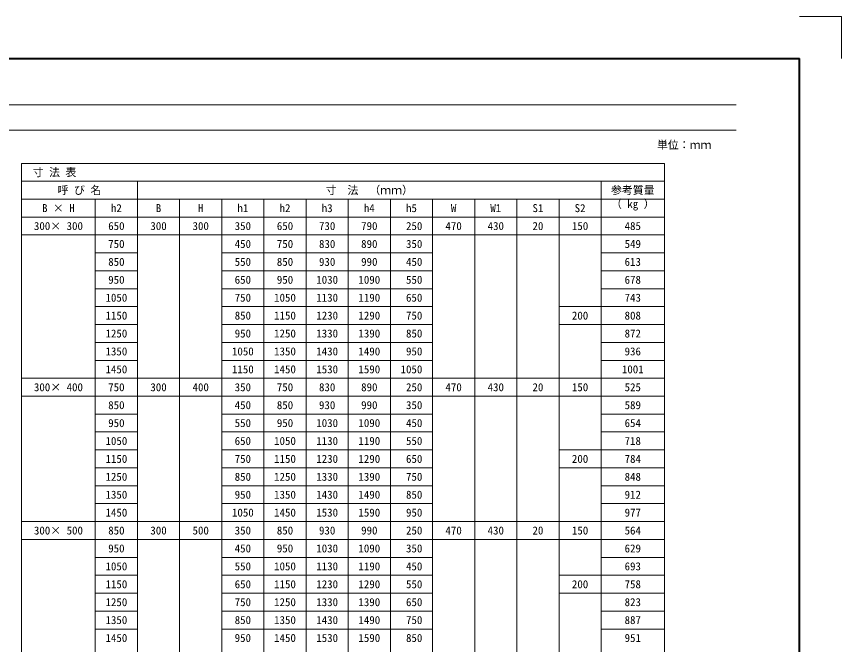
# Model space of a CAD drawing. Units: millimetres at full size; details may follow other scales. Extents: x 77586 to 117720, y -503 to 5664.
# Drawn here: x 105219 to 109133, y 2456 to 5437 of the extents above; entities that cross this region are included whole.
import ezdxf
from ezdxf.enums import TextEntityAlignment as Align

# ---------------------------------------------------------------- set-up
doc = ezdxf.new("R2010")
doc.units = ezdxf.units.MM
doc.header["$LTSCALE"] = 40
for name, color, linetype, lineweight in [('Defpoints_3', 8, 'Continuous', 0), ('図枠', 7, 'Continuous', 5), ('寸法・材料表', 7, 'Continuous', 13)]:
    doc.layers.add(name, color=color, linetype=linetype, lineweight=lineweight)
doc.styles.add('ＭＳ ゴシック', font='')
doc.styles.get('ＭＳ ゴシック').set_extended_font_data('MS Gothic')

msp = doc.modelspace()

# ---------------------------------------------------------------- linework, layer by layer
at = {"layer": 'Defpoints_3', "color": 7, "lineweight": 13}
for p in [(108933.2, 5436.79), (109133.2, 5236.79)]:
    msp.add_line(p, (109133.2, 5436.79), dxfattribs=at)
at = {"layer": 'Defpoints_3'}
for p, q in [((105242.87, 4739.86), (108292.87, 4739.86)), ((105242.87, 4739.86), (105242.87, 4654.86)), ((108292.87, 4739.86), (108292.87, 4654.86)), ((107992.87, 4569.86), (108292.87, 4569.86)), ((105242.87, 4399.86), (105592.87, 4399.86)), ((105792.87, 4399.86), (106192.87, 4399.86)), ((107192.87, 4399.86), (107992.87, 4399.86)), ((107792.87, 3974.86), (107992.87, 3974.86)), ((105242.87, 3634.86), (105592.87, 3634.86)), ((105792.87, 3634.86), (106192.87, 3634.86)), ((107192.87, 3634.86), (107992.87, 3634.86)), ((107792.87, 3294.86), (107992.87, 3294.86)), ((105242.87, 2954.86), (105592.87, 2954.86)), ((105792.87, 2954.86), (106192.87, 2954.86)), ((107192.87, 2954.86), (107992.87, 2954.86)), ((107792.87, 2699.86), (107992.87, 2699.86))]:
    msp.add_line(p, q, dxfattribs=at)
at = {"layer": '図枠', "lineweight": 40}
for p in [(101133.2, 5236.79), (108933.2, -303.21)]:
    msp.add_line(p, (108933.2, 5236.79), dxfattribs=at)
at = {"layer": '図枠', "lineweight": 13}
for p, q in [((101433.2, 5016.79), (108633.2, 5016.79)), ((101433.2, 4896.79), (108633.2, 4896.79))]:
    msp.add_line(p, q, dxfattribs=at)
at = {"layer": '寸法・材料表'}
for p, q in [((105242.87, 4654.86), (108292.87, 4654.86)), ((105242.87, 4654.86), (105242.87, 489.86)), ((105792.87, 4654.86), (105792.87, 489.86)), ((107992.87, 4654.86), (107992.87, 489.86)), ((108292.87, 4654.86), (108292.87, 489.86)), ((105242.87, 4569.86), (107992.87, 4569.86)), ((105592.87, 4569.86), (105592.87, 489.86)), ((105992.87, 4569.86), (105992.87, 489.86)), ((106192.87, 4569.86), (106192.87, 489.86)), ((106392.87, 4569.86), (106392.87, 489.86)), ((106592.87, 4569.86), (106592.87, 489.86)), ((106792.87, 4569.86), (106792.87, 489.86)), ((106992.87, 4569.86), (106992.87, 489.86)), ((107192.87, 4569.86), (107192.87, 489.86)), ((107392.87, 4569.86), (107392.87, 489.86)), ((107592.87, 4569.86), (107592.87, 489.86)), ((107792.87, 4569.86), (107792.87, 489.86)), ((105242.87, 4484.86), (108292.87, 4484.86)), ((105592.87, 4399.86), (105792.87, 4399.86)), ((106192.87, 4399.86), (107192.87, 4399.86)), ((107992.87, 4399.86), (108292.87, 4399.86)), ((105592.87, 4314.86), (105792.87, 4314.86)), ((106192.87, 4314.86), (107192.87, 4314.86)), ((107992.87, 4314.86), (108292.87, 4314.86)), ((105592.87, 4229.86), (105792.87, 4229.86)), ((106192.87, 4229.86), (107192.87, 4229.86)), ((107992.87, 4229.86), (108292.87, 4229.86)), ((105592.87, 4144.86), (105792.87, 4144.86)), ((106192.87, 4144.86), (107192.87, 4144.86)), ((107992.87, 4144.86), (108292.87, 4144.86)), ((105592.87, 4059.86), (105792.87, 4059.86)), ((106192.87, 4059.86), (107192.87, 4059.86)), ((107792.87, 4059.86), (108292.87, 4059.86)), ((105592.87, 3974.86), (105792.87, 3974.86)), ((106192.87, 3974.86), (107192.87, 3974.86)), ((107992.87, 3974.86), (108292.87, 3974.86)), ((105592.87, 3889.86), (105792.87, 3889.86)), ((106192.87, 3889.86), (107192.87, 3889.86)), ((107992.87, 3889.86), (108292.87, 3889.86)), ((105592.87, 3804.86), (105792.87, 3804.86)), ((106192.87, 3804.86), (107192.87, 3804.86)), ((107992.87, 3804.86), (108292.87, 3804.86)), ((105242.87, 3719.86), (108292.87, 3719.86)), ((105592.87, 3634.86), (105792.87, 3634.86)), ((106192.87, 3634.86), (107192.87, 3634.86)), ((107992.87, 3634.86), (108292.87, 3634.86)), ((105592.87, 3549.86), (105792.87, 3549.86)), ((106192.87, 3549.86), (107192.87, 3549.86)), ((107992.87, 3549.86), (108292.87, 3549.86)), ((105592.87, 3464.86), (105792.87, 3464.86)), ((106192.87, 3464.86), (107192.87, 3464.86)), ((107992.87, 3464.86), (108292.87, 3464.86)), ((105592.87, 3379.86), (105792.87, 3379.86)), ((106192.87, 3379.86), (107192.87, 3379.86)), ((107792.87, 3379.86), (108292.87, 3379.86)), ((105592.87, 3294.86), (105792.87, 3294.86)), ((106192.87, 3294.86), (107192.87, 3294.86)), ((107992.87, 3294.86), (108292.87, 3294.86)), ((105592.87, 3209.86), (105792.87, 3209.86)), ((106192.87, 3209.86), (107192.87, 3209.86)), ((107992.87, 3209.86), (108292.87, 3209.86)), ((105592.87, 3124.86), (105792.87, 3124.86)), ((106192.87, 3124.86), (107192.87, 3124.86)), ((107992.87, 3124.86), (108292.87, 3124.86)), ((105242.87, 3039.86), (108292.87, 3039.86)), ((105592.87, 2954.86), (105792.87, 2954.86)), ((106192.87, 2954.86), (107192.87, 2954.86)), ((107992.87, 2954.86), (108292.87, 2954.86)), ((105592.87, 2869.86), (105792.87, 2869.86)), ((106192.87, 2869.86), (107192.87, 2869.86)), ((107992.87, 2869.86), (108292.87, 2869.86)), ((105592.87, 2784.86), (105792.87, 2784.86)), ((106192.87, 2784.86), (107192.87, 2784.86)), ((107792.87, 2784.86), (108292.87, 2784.86)), ((105592.87, 2699.86), (105792.87, 2699.86)), ((106192.87, 2699.86), (107192.87, 2699.86)), ((107992.87, 2699.86), (108292.87, 2699.86)), ((105592.87, 2614.86), (105792.87, 2614.86)), ((106192.87, 2614.86), (107192.87, 2614.86)), ((107992.87, 2614.86), (108292.87, 2614.86)), ((105592.87, 2529.86), (105792.87, 2529.86)), ((106192.87, 2529.86), (107192.87, 2529.86)), ((107992.87, 2529.86), (108292.87, 2529.86))]:
    msp.add_line(p, q, dxfattribs=at)

# ---------------------------------------------------------------- texts
at = {"layer": '図枠', "style": 'ＭＳ ゴシック'}
msp.add_text('単位：ｍｍ', height=37.98, dxfattribs=at).set_placement((108386.93, 4827.46), align=Align.MIDDLE_CENTER)
at = {"layer": '寸法・材料表', "style": 'ＭＳ ゴシック'}
msp.add_text('\u3000寸 法 表\u3000', height=37.98, dxfattribs=at).set_placement((105244.07, 4697.36), align=Align.MIDDLE_LEFT)
for s, p in [('呼 び 名', (105517.87, 4612.36)), ('寸\u3000法\u3000（ｍｍ）', (106892.87, 4612.36)), ('参考質量', (108142.87, 4612.36)), ('B × H', (105417.87, 4527.36)), ('h2', (105692.87, 4527.36)), ('B', (105892.87, 4527.36)), ('H', (106092.87, 4527.36)), ('h1', (106292.87, 4527.36)), ('h2', (106492.87, 4527.36)), ('h3', (106692.87, 4527.36)), ('h4', (106892.87, 4527.36)), ('h5', (107092.87, 4527.36)), ('W', (107292.87, 4527.36)), ('W1', (107492.87, 4527.36)), ('S1', (107692.87, 4527.36)), ('S2', (107892.87, 4527.36)), ('300× 300', (105417.87, 4442.36)), ('650', (105692.87, 4442.36)), ('300', (105892.87, 4442.36)), ('300', (106092.87, 4442.36)), ('350', (106292.87, 4442.36)), ('650', (106492.87, 4442.36)), ('730', (106692.87, 4442.36)), ('790', (106892.87, 4442.36)), (' 250', (107092.87, 4442.36)), ('470', (107292.87, 4442.36)), ('430', (107492.87, 4442.36)), ('20', (107692.87, 4442.36)), ('150', (107892.87, 4442.36)), ('485', (108142.87, 4442.36)), ('750', (105692.87, 4357.36)), ('450', (106292.87, 4357.36)), ('750', (106492.87, 4357.36)), ('830', (106692.87, 4357.36)), ('890', (106892.87, 4357.36)), (' 350', (107092.87, 4357.36)), ('549', (108142.87, 4357.36)), ('850', (105692.87, 4272.36)), ('550', (106292.87, 4272.36)), ('850', (106492.87, 4272.36)), ('930', (106692.87, 4272.36)), ('990', (106892.87, 4272.36)), (' 450', (107092.87, 4272.36)), ('613', (108142.87, 4272.36)), ('950', (105692.87, 4187.36)), ('650', (106292.87, 4187.36)), ('950', (106492.87, 4187.36)), ('1030', (106692.87, 4187.36)), ('1090', (106892.87, 4187.36)), (' 550', (107092.87, 4187.36)), ('678', (108142.87, 4187.36)), ('1050', (105692.87, 4102.36)), ('750', (106292.87, 4102.36)), ('1050', (106492.87, 4102.36)), ('1130', (106692.87, 4102.36)), ('1190', (106892.87, 4102.36)), (' 650', (107092.87, 4102.36)), ('743', (108142.87, 4102.36)), ('1150', (105692.87, 4017.36)), ('850', (106292.87, 4017.36)), ('1150', (106492.87, 4017.36)), ('1230', (106692.87, 4017.36)), ('1290', (106892.87, 4017.36)), (' 750', (107092.87, 4017.36)), ('200', (107892.87, 4017.36)), ('808', (108142.87, 4017.36)), ('1250', (105692.87, 3932.36)), ('950', (106292.87, 3932.36)), ('1250', (106492.87, 3932.36)), ('1330', (106692.87, 3932.36)), ('1390', (106892.87, 3932.36)), (' 850', (107092.87, 3932.36)), ('872', (108142.87, 3932.36)), ('1350', (105692.87, 3847.36)), ('1050', (106292.87, 3847.36)), ('1350', (106492.87, 3847.36)), ('1430', (106692.87, 3847.36)), ('1490', (106892.87, 3847.36)), (' 950', (107092.87, 3847.36)), ('936', (108142.87, 3847.36)), ('1450', (105692.87, 3762.36)), ('1150', (106292.87, 3762.36)), ('1450', (106492.87, 3762.36)), ('1530', (106692.87, 3762.36)), ('1590', (106892.87, 3762.36)), ('1050', (107092.87, 3762.36)), ('1001', (108142.87, 3762.36)), ('300× 400', (105417.87, 3677.36)), ('750', (105692.87, 3677.36)), ('300', (105892.87, 3677.36)), ('400', (106092.87, 3677.36)), ('350', (106292.87, 3677.36)), ('750', (106492.87, 3677.36)), ('830', (106692.87, 3677.36)), ('890', (106892.87, 3677.36)), (' 250', (107092.87, 3677.36)), ('470', (107292.87, 3677.36)), ('430', (107492.87, 3677.36)), ('20', (107692.87, 3677.36)), ('150', (107892.87, 3677.36)), ('525', (108142.87, 3677.36)), ('850', (105692.87, 3592.36)), ('450', (106292.87, 3592.36)), ('850', (106492.87, 3592.36)), ('930', (106692.87, 3592.36)), ('990', (106892.87, 3592.36)), (' 350', (107092.87, 3592.36)), ('589', (108142.87, 3592.36)), ('950', (105692.87, 3507.36)), ('550', (106292.87, 3507.36)), ('950', (106492.87, 3507.36)), ('1030', (106692.87, 3507.36)), ('1090', (106892.87, 3507.36)), (' 450', (107092.87, 3507.36)), ('654', (108142.87, 3507.36)), ('1050', (105692.87, 3422.36)), ('650', (106292.87, 3422.36)), ('1050', (106492.87, 3422.36)), ('1130', (106692.87, 3422.36)), ('1190', (106892.87, 3422.36)), (' 550', (107092.87, 3422.36)), ('718', (108142.87, 3422.36)), ('1150', (105692.87, 3337.36)), ('750', (106292.87, 3337.36)), ('1150', (106492.87, 3337.36)), ('1230', (106692.87, 3337.36)), ('1290', (106892.87, 3337.36)), (' 650', (107092.87, 3337.36)), ('200', (107892.87, 3337.36)), ('784', (108142.87, 3337.36)), ('1250', (105692.87, 3252.36)), ('850', (106292.87, 3252.36)), ('1250', (106492.87, 3252.36)), ('1330', (106692.87, 3252.36)), ('1390', (106892.87, 3252.36)), (' 750', (107092.87, 3252.36)), ('848', (108142.87, 3252.36)), ('1350', (105692.87, 3167.36)), ('950', (106292.87, 3167.36)), ('1350', (106492.87, 3167.36)), ('1430', (106692.87, 3167.36)), ('1490', (106892.87, 3167.36)), (' 850', (107092.87, 3167.36)), ('912', (108142.87, 3167.36)), ('1450', (105692.87, 3082.36)), ('1050', (106292.87, 3082.36)), ('1450', (106492.87, 3082.36)), ('1530', (106692.87, 3082.36)), ('1590', (106892.87, 3082.36)), (' 950', (107092.87, 3082.36)), ('977', (108142.87, 3082.36)), ('300× 500', (105417.87, 2997.36)), ('850', (105692.87, 2997.36)), ('300', (105892.87, 2997.36)), ('500', (106092.87, 2997.36)), ('350', (106292.87, 2997.36)), ('850', (106492.87, 2997.36)), ('930', (106692.87, 2997.36)), ('990', (106892.87, 2997.36)), (' 250', (107092.87, 2997.36)), ('470', (107292.87, 2997.36)), ('430', (107492.87, 2997.36)), ('20', (107692.87, 2997.36)), ('150', (107892.87, 2997.36)), ('564', (108142.87, 2997.36)), ('950', (105692.87, 2912.36)), ('450', (106292.87, 2912.36)), ('950', (106492.87, 2912.36)), ('1030', (106692.87, 2912.36)), ('1090', (106892.87, 2912.36)), (' 350', (107092.87, 2912.36)), ('629', (108142.87, 2912.36)), ('1050', (105692.87, 2827.36)), ('550', (106292.87, 2827.36)), ('1050', (106492.87, 2827.36)), ('1130', (106692.87, 2827.36)), ('1190', (106892.87, 2827.36)), (' 450', (107092.87, 2827.36)), ('693', (108142.87, 2827.36)), ('1150', (105692.87, 2742.36)), ('650', (106292.87, 2742.36)), ('1150', (106492.87, 2742.36)), ('1230', (106692.87, 2742.36)), ('1290', (106892.87, 2742.36)), (' 550', (107092.87, 2742.36)), ('200', (107892.87, 2742.36)), ('758', (108142.87, 2742.36)), ('1250', (105692.87, 2657.36)), ('750', (106292.87, 2657.36)), ('1250', (106492.87, 2657.36)), ('1330', (106692.87, 2657.36)), ('1390', (106892.87, 2657.36)), (' 650', (107092.87, 2657.36)), ('823', (108142.87, 2657.36)), ('1350', (105692.87, 2572.36)), ('850', (106292.87, 2572.36)), ('1350', (106492.87, 2572.36)), ('1430', (106692.87, 2572.36)), ('1490', (106892.87, 2572.36)), (' 750', (107092.87, 2572.36)), ('887', (108142.87, 2572.36)), ('1450', (105692.87, 2487.36)), ('950', (106292.87, 2487.36)), ('1450', (106492.87, 2487.36)), ('1530', (106692.87, 2487.36)), ('1590', (106892.87, 2487.36)), (' 850', (107092.87, 2487.36)), ('951', (108142.87, 2487.36))]:
    msp.add_text(s, height=37.98, dxfattribs=at).set_placement(p, align=Align.MIDDLE_CENTER)
msp.add_text('（ kg ）', height=37.98, dxfattribs=at).set_placement((108142.87, 4516.86), align=Align.BOTTOM_CENTER)

doc.saveas('drawing.dxf')
